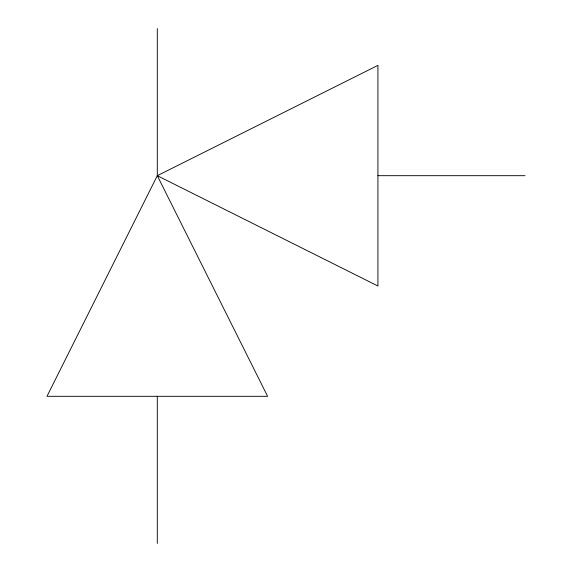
<?xml version="1.0" encoding="UTF-8"?>
<svg xmlns="http://www.w3.org/2000/svg" width="572" height="572" viewBox="0 0 572 572"><rect width="100%" height="100%" fill="white"/><g stroke="black" fill="none" stroke-linecap="round" stroke-linejoin="round"><path stroke-width="0.86" d="M157.3 175.683L377.928 286L377.928 65.372L157.3 175.683L46.983 396.317L267.617 396.317L157.3 175.683L157.3 28.6M377.928 175.683L525.017 175.683M157.3 396.317L157.3 543.4"/></g></svg>
